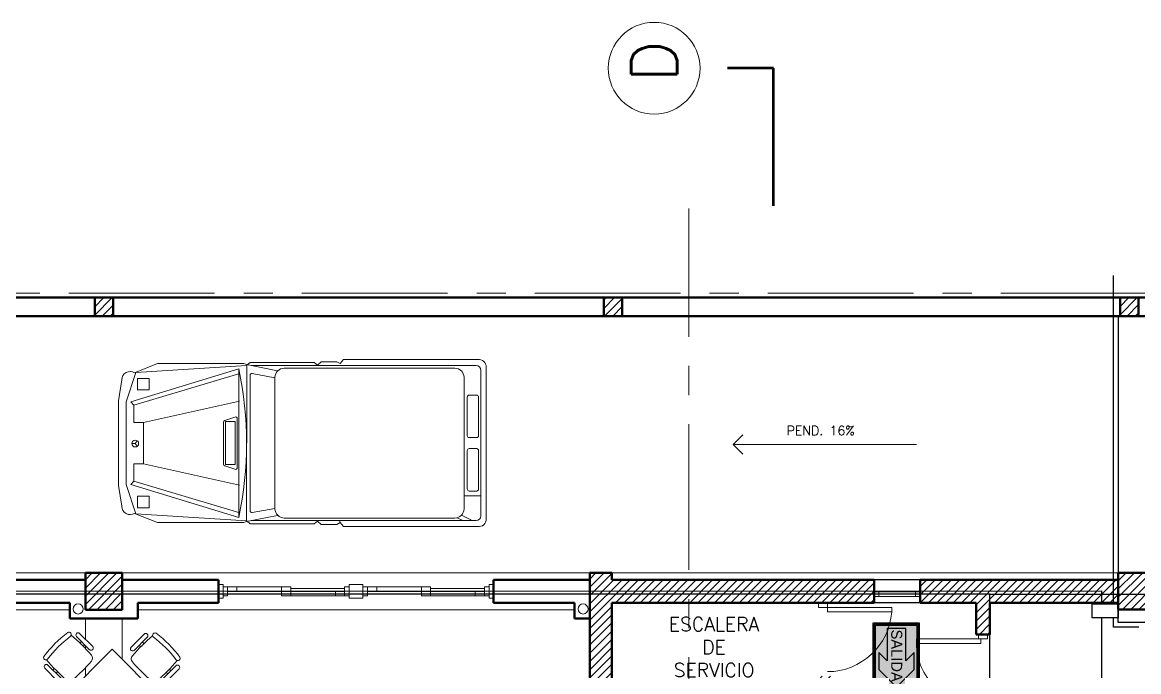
# Model space of a CAD drawing. Extents: x 1009 to 1343, y -172900 to 201.
# Drawn here: x 1029.41 to 1041.58, y 139.71 to 146.79 of the extents above; entities that cross this region are included whole.
import ezdxf

# ---------------------------------------------------------------- set-up
doc = ezdxf.new("R2010")
doc.units = 0
doc.header["$LTSCALE"] = 0.5
doc.linetypes.add('CENTER', pattern=[50.8, 31.75, -6.35, 6.35, -6.35])
doc.linetypes.add('TRAZOS2', pattern=[0.375, 0.25, -0.125])
doc.layers.get('0').update_dxf_attribs({"linetype": 'CONTINUOUS'})
for name, color, linetype in [('BRIGADAS', 8, 'TRAZOS2'), ('Cableado', 100, 'CONTINUOUS'), ('Electricidad', 50, 'CONTINUOUS'), ('MARCO_FONDO_NEGRO', 7, 'CONTINUOUS'), ('SEÑAL_FONDO_FIGURAS', 254, 'CONTINUOUS'), ('SEÑAL_FONDO_NEGRO', 7, 'CONTINUOUS'), ('SEÑAL_FONDO_VERDE', 86, 'CONTINUOUS')]:
    doc.layers.add(name, color=color, linetype=linetype)
for name, color, linetype, lineweight in [('Carpintería', 55, 'CONTINUOUS', 20), ('Detalles 01', 8, 'CONTINUOUS', 9), ('Equipamiento movil', 33, 'CONTINUOUS', 9), ('Muros corte', 7, 'CONTINUOUS', 40), ('Muros vista', 253, 'CONTINUOUS', 25), ('Pisos', 252, 'CONTINUOUS', 18), ('Punta 01', 6, 'CONTINUOUS', 9), ('Punta 015', 64, 'CONTINUOUS', 13), ('Punta 02', 11, 'CONTINUOUS', 20), ('Punta 05', 52, 'CONTINUOUS', 50), ('Tratamiento pisos', 251, 'CONTINUOUS', 9), ('Vehículos', 155, 'CONTINUOUS', 13)]:
    doc.layers.add(name, color=color, linetype=linetype, lineweight=lineweight)
doc.styles.add('franklin gothic medium', font='framd.ttf')
doc.styles.add('Texto 1 mm', font='simplex.shx', dxfattribs={"height": 0.1})
doc.styles.add('Texto 1.5 mm', font='simplex.shx', dxfattribs={"height": 0.15})
doc.styles.add('Texto 5 mm', font='simplex.shx', dxfattribs={"height": 0.5})
pattern_1 = [(45, (0.45051, 12.58081), (-0.0449012806, 0.0449012806), [])]
pattern_2 = [(45, (0.52796, 11.5044), (-0.0449012806, 0.0449012806), [])]

# ---------------------------------------------------------------- blocks, each defined once
blk = doc.blocks.new('A$C30F00F99')
for p, q in [((0.065, 1.448), (0.065, 3.9)), ((1.704, 3.95), (0.115, 3.95)), ((1.754, 1.448), (1.754, 3.9)), ((0.093, 3.668), (0.093, 1.807)), ((1.626, 3.768), (0.193, 3.768)), ((1.726, 3.668), (1.726, 1.807)), ((0.122, 1.736), (0.054, 1.395)), ((0.198, 1.707), (0.152, 1.458)), ((1.626, 1.707), (0.193, 1.707)), ((1.621, 1.707), (1.667, 1.458)), ((1.697, 1.736), (1.765, 1.395)), ((1.765, 1.395), (0.056, 1.399)), ((1.647, 1.435), (0.172, 1.435)), ((0.495, 0.168), (0.152, 1.323)), ((1.144, 1.274), (0.676, 1.274)), ((0.676, 1.274), (0.676, 1.166)), ((1.134, 0.274), (1.367, 1.319)), ((1.144, 1.166), (1.144, 1.274)), ((1.326, 0.168), (1.669, 1.323)), ((1.72, 1.313), (1.36, 0.134)), ((0.676, 1.166), (1.144, 1.166)), ((0.33, 0.336), (0.205, 0.336)), ((0.205, 0.336), (0.205, 0.209)), ((0.33, 0.209), (0.33, 0.336)), ((1.134, 0.274), (0.687, 0.274)), ((1.134, 0.168), (1.134, 0.274)), ((1.489, 0.209), (1.489, 0.336)), ((1.489, 0.336), (1.614, 0.336)), ((1.614, 0.336), (1.614, 0.209)), ((0.205, 0.209), (0.33, 0.209)), ((0.915, 0.184), (0.885, 0.206)), ((0.915, 0.184), (0.944, 0.206)), ((0.915, 0.148), (0.915, 0.184)), ((1.326, 0.168), (1.134, 0.168)), ((1.36, 0.134), (1.326, 0.168)), ((1.614, 0.209), (1.489, 0.209))]:
    blk.add_line(p, q)
for points in [[(0, 3.918), (0, 2.454), (0.044, 2.417), (0.023, 2.383), (0.023, 2.211), (0.06, 2.172), (0.031, 2.135), (0.031, 1.436), (0.058, 1.402), (0.043, 1.368), (0.043, 0.425), (0.145, 0.177, 0.590762), (0.221, 0.036), (0.448, 0), (1.372, 0), (1.598, 0.036, 0.590762), (1.675, 0.177), (1.776, 0.425), (1.776, 1.368), (1.762, 1.402), (1.789, 1.436), (1.789, 2.135), (1.76, 2.172), (1.796, 2.211), (1.796, 2.383), (1.775, 2.417), (1.819, 2.454), (1.819, 3.918, 0.468554), (1.737, 4.009), (0.082, 4.009, 0.468554)], [(0.387, 3.906, -0.414214), (0.407, 3.926), (0.83, 3.926, -0.414214), (0.85, 3.906), (0.85, 3.823, -0.414214), (0.83, 3.803), (0.407, 3.803, -0.414214), (0.387, 3.823)], [(1.432, 3.906, 0.414214), (1.412, 3.926), (0.99, 3.926, 0.414214), (0.97, 3.906), (0.97, 3.823, 0.414214), (0.99, 3.803), (1.412, 3.803, 0.414214), (1.432, 3.823)], [(0.645, 1.295), (0.841, 1.295), (0.98, 1.295), (1.176, 1.295, -0.515671), (1.195, 1.269), (1.157, 1.159, -0.319548), (1.138, 1.145), (0.962, 1.145), (0.859, 1.145), (0.683, 1.145, -0.319548), (0.664, 1.159), (0.626, 1.269, -0.515671)]]:
    blk.add_lwpolyline(points, format="xyb", close=True)
for points in [[(1.485, 3.768), (1.485, 3.95)], [(1.695, 3.74), (1.754, 3.855)], [(1.754, 3.688), (1.754, 3.756), (1.723, 3.692)], [(1.754, 2.412), (1.775, 2.417)], [(0.064, 1.395), (0.141, 0.189), (0.461, 0.086)], [(1.757, 1.395), (1.68, 0.189), (1.36, 0.086)], [(0.101, 1.313), (0.461, 0.134), (0.495, 0.168), (0.687, 0.168), (0.687, 0.274), (0.454, 1.319)], [(1.72, 1.313), (0.101, 1.313)], [(1.36, 0.086), (0.461, 0.086)]]:
    blk.add_lwpolyline(points)
blk.add_lwpolyline([(1.72, 1.313, 0.103517), (0.101, 1.313, -1.887166)], format="xyb")
blk.add_circle((0.915, 0.184), 0.0367)
for centre, radius, start, end in [((0.115, 3.9), 0.05, 90, 180), ((1.704, 3.9), 0.05, 0, 90), ((0.193, 3.668), 0.1, 90, 180), ((1.626, 3.668), 0.1, 0, 90), ((0.193, 1.807), 0.1, 180, 270), ((1.626, 1.807), 0.1, 270, 0), ((0.172, 1.455), 0.02, 169.5085, 270), ((1.647, 1.455), 0.02, 270, 10.4915)]:
    blk.add_arc(centre, radius, start, end)
blk = doc.blocks.new('Mesa con sillas')
at = {"layer": 'Equipamiento movil'}
for p, q in [((-0.394, 0.665), (-0.251, 0.523)), ((-0.217, 0.557), (-0.359, 0.7)), ((-0.34, 0.612), (-0.357, 0.595)), ((0.362, 0.708), (0.22, 0.565)), ((0.254, 0.531), (0.397, 0.674)), ((0.36, 0.604), (0.343, 0.62)), ((-0.574, -0.028), (-0.001, 0.545)), ((-0.305, 0.576), (-0.321, 0.56)), ((-0.001, 0.545), (0.572, -0.028)), ((0.324, 0.568), (0.307, 0.584)), ((-0.739, 0.32), (-0.596, 0.178)), ((-0.562, 0.212), (-0.705, 0.354)), ((-0.635, 0.317), (-0.651, 0.301)), ((-0.599, 0.282), (-0.615, 0.265)), ((0.708, 0.363), (0.565, 0.22)), ((0.599, 0.186), (0.742, 0.328)), ((0.618, 0.273), (0.602, 0.29)), ((0.654, 0.309), (0.638, 0.326)), ((-0.001, -0.6), (-0.574, -0.028)), ((0.572, -0.028), (-0.001, -0.6)), ((-0.604, -0.241), (-0.746, -0.384)), ((-0.712, -0.418), (-0.569, -0.276)), ((-0.659, -0.365), (-0.642, -0.381)), ((-0.623, -0.329), (-0.607, -0.345)), ((0.55, -0.285), (0.692, -0.428)), ((0.726, -0.394), (0.584, -0.251)), ((0.587, -0.355), (0.603, -0.339)), ((0.622, -0.391), (0.639, -0.375)), ((-0.258, -0.586), (-0.401, -0.729)), ((0.381, -0.739), (0.239, -0.596)), ((0.733, -0.527), (0.734, -0.527)), ((-0.367, -0.763), (-0.224, -0.621)), ((-0.364, -0.659), (-0.348, -0.676)), ((-0.328, -0.624), (-0.312, -0.64)), ((0.204, -0.631), (0.347, -0.773)), ((0.292, -0.65), (0.308, -0.634)), ((0.328, -0.685), (0.344, -0.669))]:
    blk.add_line(p, q, dxfattribs=at)
for centre, radius, start, end in [((0.321, -0.36), 1.342, 127.131, 142.869), ((0.321, -0.36), 1.291, 127.131, 142.869), ((-0.477, 0.687), 0.0255, 315.6251, 118.6369), ((-1.736, -0.837), 1.988, 40.8183, 49.7755), ((-0.377, 0.683), 0.0242, 45, 225), ((1.739, -0.828), 1.988, 130.2245, 139.1817), ((0.38, 0.691), 0.0242, 315, 135), ((0.48, 0.695), 0.0255, 61.3631, 224.3749), ((-0.318, -0.352), 1.291, 37.131, 52.869), ((-0.318, -0.352), 1.342, 37.131, 52.869), ((-0.234, 0.54), 0.0242, 225, 45), ((0.237, 0.548), 0.0242, 135, 315), ((-0.726, 0.437), 0.0255, 151.3631, 314.3749), ((0.797, 1.696), 1.988, 220.2245, 229.1817), ((-1.736, 1.696), 1.988, 310.8183, 319.1817), ((-0.269, 0.43), 0.0505, 319.1817, 40.8183), ((0.272, 0.438), 0.0505, 139.1817, 220.8183), ((1.739, 1.705), 1.988, 220.8183, 229.1817), ((-0.794, 1.705), 1.988, 310.8183, 319.7755), ((0.725, 0.345), 0.0242, 315, 135), ((0.729, 0.446), 0.0255, 225.6251, 28.6369), ((-0.722, 0.337), 0.0242, 45, 225), ((-0.579, 0.195), 0.0242, 225, 45), ((-0.469, 0.23), 0.0505, 229.1817, 310.8183), ((0.472, 0.238), 0.0505, 229.1817, 310.8183), ((0.582, 0.203), 0.0242, 135, 315), ((-0.587, -0.258), 0.0242, 315, 135), ((-0.477, -0.294), 0.0505, 49.1817, 130.8183), ((0.79, -1.76), 1.988, 130.8183, 139.7755), ((-1.743, -1.76), 1.988, 40.8183, 49.1817), ((1.723, -1.77), 1.988, 130.8183, 139.1817), ((0.457, -0.304), 0.0505, 49.1817, 130.8183), ((-0.81, -1.77), 1.988, 40.2245, 49.1817), ((0.567, -0.268), 0.0242, 45, 225), ((-0.734, -0.501), 0.0255, 45.6251, 208.6369), ((-0.729, -0.401), 0.0242, 135, 315), ((0.317, 0.3), 1.296, 217.1584, 232.8416), ((-0.277, -0.494), 0.0505, 319.1817, 40.8183), ((0.257, -0.503), 0.0505, 139.1817, 220.8183), ((0.709, -0.411), 0.0242, 225, 45), ((0.714, -0.511), 0.0255, 331.3631, 134.3749), ((0.314, 0.296), 1.342, 217.131, 232.869), ((-1.743, 0.773), 1.988, 310.2245, 319.1817), ((-0.241, -0.604), 0.0242, 315, 135), ((0.222, -0.613), 0.0242, 45, 225), ((1.723, 0.763), 1.988, 220.8183, 229.7755), ((-0.333, 0.287), 1.291, 307.131, 322.869), ((-0.333, 0.287), 1.342, 307.131, 322.869), ((-0.384, -0.746), 0.0242, 135, 315), ((-0.484, -0.751), 0.0255, 241.3631, 44.3749), ((0.364, -0.756), 0.0242, 225, 45), ((0.464, -0.761), 0.0255, 135.6251, 298.6369)]:
    blk.add_arc(centre, radius, start, end, dxfattribs=at)
blk = doc.blocks.new('A$C4F586106')
at = {"layer": 'SEÑAL_FONDO_FIGURAS'}
h = blk.add_hatch(color=256, dxfattribs=at)
h.paths.add_polyline_path([(1.092, 0.238), (0.029, 0.238), (0.029, 1.85), (1.092, 1.85)])
h.paths.add_polyline_path([(1.063, 1.821), (0.058, 1.821), (0.058, 0.267), (1.063, 0.267)], flags=16)
h.paths.add_polyline_path([(0.807, 1.55), (0.807, 0.438), (0.287, 0.438), (0.287, 1.55)], flags=8)
blk.add_hatch(color=256, dxfattribs=at).paths.add_polyline_path([(0.553, 1.768), (0.126, 1.339), (0.126, 0.925), (0.327, 1.132), (0.327, 0.349), (0.553, 0.349), (0.778, 0.349), (0.778, 1.132), (0.979, 0.925), (0.979, 1.339)])
at = {"layer": 'SEÑAL_FONDO_VERDE'}
h = blk.add_hatch(color=256, dxfattribs=at)
h.paths.add_polyline_path([(0.058, 0.267), (0.058, 1.821), (1.063, 1.821), (1.063, 0.267)])
h.paths.add_polyline_path([(0.327, 0.349), (0.553, 0.349), (0.778, 0.349), (0.778, 1.132), (0.979, 0.925), (0.979, 1.339), (0.553, 1.768), (0.126, 1.339), (0.126, 0.925), (0.327, 1.132)], flags=16)
at = {"layer": 'MARCO_FONDO_NEGRO'}
blk.add_lwpolyline([(1.121, 1.879), (1.121, 0.209), (0, 0.209), (0, 1.879)], close=True, dxfattribs=at)
at = {"layer": 'SEÑAL_FONDO_FIGURAS'}
blk.add_lwpolyline([(1.092, 1.85), (0.029, 1.85), (0.029, 0.238), (1.092, 0.238)], close=True, dxfattribs=at)
at = {"layer": 'SEÑAL_FONDO_NEGRO'}
blk.add_lwpolyline([(1.063, 1.821), (1.063, 0.267), (0.058, 0.267), (0.058, 1.821)], close=True, dxfattribs=at)
at = {"layer": 'SEÑAL_FONDO_VERDE'}
for points in [[(1.063, 1.821), (1.063, 0.267), (0.058, 0.267), (0.058, 1.821)], [(0.553, 0.349), (0.778, 0.349), (0.778, 1.132), (0.979, 0.925), (0.979, 1.339), (0.553, 1.768), (0.126, 1.339), (0.126, 0.925), (0.327, 1.132), (0.327, 0.349)], [(0.553, 0.349), (0.778, 0.349), (0.778, 1.132), (0.979, 0.925), (0.979, 1.339), (0.553, 1.768), (0.126, 1.339), (0.126, 0.925), (0.327, 1.132), (0.327, 0.349)]]:
    blk.add_lwpolyline(points, close=True, dxfattribs=at)
at = {"layer": 'SEÑAL_FONDO_VERDE', "style": 'franklin gothic medium'}
blk.add_text('SALIDA', height=0.2658, rotation=90, dxfattribs=at).set_placement((0.681, 0.372))

msp = doc.modelspace()

# ---------------------------------------------------------------- hatches: boundary and pattern name
at = {"layer": 'Detalles 01'}
h = msp.add_hatch(dxfattribs=at)
h.set_pattern_fill('ANSI31', color=256, scale=0.02, style=0)
h.set_pattern_definition(pattern_2)
h.paths.add_polyline_path([(1030.396, 143.786), (1030.196, 143.786), (1030.196, 143.586), (1030.396, 143.586)])
h = msp.add_hatch(dxfattribs=at)
h.set_pattern_fill('ANSI31', color=256, scale=0.02, style=0)
h.set_pattern_definition(pattern_2)
h.paths.add_polyline_path([(1035.746, 143.786), (1035.746, 143.586), (1035.946, 143.586), (1035.946, 143.786)])
h = msp.add_hatch(dxfattribs=at)
h.set_pattern_fill('ANSI31', color=256, scale=0.02, style=0)
h.set_pattern_definition([(45, (0.65796, 11.5044), (-0.0449012806, 0.0449012806), [])])
h.paths.add_polyline_path([(1041.576, 143.786), (1041.376, 143.786), (1041.376, 143.586), (1041.576, 143.586)])
h = msp.add_hatch(dxfattribs=at)
h.set_pattern_fill('ANSI31', color=256, scale=0.02, style=0)
h.set_pattern_definition(pattern_2)
h.paths.add_polyline_path([(1030.096, 140.386), (1030.496, 140.386), (1030.496, 140.786), (1030.096, 140.786)])
h = msp.add_hatch(dxfattribs=at)
h.set_pattern_fill('ANSI31,_O', color=256, scale=0.02)
h.set_pattern_definition(pattern_1)
h.paths.add_polyline_path([(1038.696, 140.461), (1038.696, 140.711), (1037.596, 140.711), (1037.596, 140.461)])
h.paths.add_polyline_path([(1035.836, 140.711), (1035.836, 140.786), (1035.596, 140.786), (1035.596, 135.786), (1037.596, 135.786), (1037.596, 135.936), (1035.836, 135.936), (1035.836, 140.461), (1037.596, 140.461), (1037.596, 140.711)])
h.paths.add_polyline_path([(1038.236, 139.661), (1038.086, 139.661), (1038.086, 135.936), (1037.596, 135.936), (1037.596, 135.786), (1038.236, 135.786)])
h = msp.add_hatch(dxfattribs=at)
h.set_pattern_fill('ANSI31', color=256, scale=0.02, style=0)
h.set_pattern_definition(pattern_1)
h.paths.add_polyline_path([(1041.356, 135.936), (1039.956, 135.936), (1039.956, 136.28), (1039.806, 136.28), (1039.806, 135.786), (1041.596, 135.786), (1041.596, 139.088), (1041.356, 139.088), (1041.356, 140.711), (1039.196, 140.711), (1039.196, 140.461), (1039.806, 140.461), (1039.806, 140.117), (1039.956, 140.117), (1039.956, 140.461), (1041.356, 140.461)])
h.paths.add_polyline_path([(1039.956, 139.317), (1039.806, 139.317), (1039.806, 138.598), (1039.956, 138.598)], flags=17)
h = msp.add_hatch(dxfattribs=at)
h.set_pattern_fill('ANSI31', color=256, scale=0.02, style=0)
h.set_pattern_definition([(45, (-4.81204, 11.507786), (-0.0449012806, 0.0449012806), [])])
h.paths.add_polyline_path([(1041.756, 140.789), (1041.356, 140.789), (1041.356, 140.389), (1041.756, 140.389)])

# ---------------------------------------------------------------- linework, layer by layer
at = {"layer": 'Cableado'}
for p, q in [((1041.303, 140.451), (1041.303, 144.026)), ((1022.139, 140.587), (1041.175, 140.591)), ((1041.175, 140.591), (1041.175, 140.451)), ((1041.356, 140.245), (1041.356, 140.461)), ((1041.175, 140.299), (1041.175, 139.042)), ((1041.303, 140.196), (1041.303, 140.299)), ((1041.693, 140.245), (1041.356, 140.245)), ((1041.581, 140.196), (1041.303, 140.196))]:
    msp.add_line(p, q, dxfattribs=at)
msp.add_lwpolyline([(1041.073, 140.451), (1041.356, 140.451), (1041.356, 140.299), (1041.073, 140.299)], close=True, dxfattribs=at)
at = {"layer": 'Carpintería'}
for p, q in [((1031.596, 140.661), (1031.546, 140.661)), ((1031.596, 140.661), (1031.596, 140.511)), ((1031.596, 140.636), (1031.646, 140.636)), ((1031.646, 140.636), (1031.646, 140.536)), ((1032.334, 140.636), (1031.646, 140.636)), ((1032.921, 140.586), (1031.646, 140.586)), ((1031.746, 140.636), (1031.746, 140.586)), ((1032.234, 140.636), (1032.234, 140.536)), ((1032.334, 140.636), (1032.334, 140.536)), ((1032.821, 140.586), (1032.821, 140.536)), ((1032.971, 140.636), (1032.921, 140.636)), ((1032.921, 140.536), (1032.921, 140.636)), ((1033.121, 140.661), (1032.971, 140.661)), ((1032.971, 140.661), (1032.971, 140.511)), ((1033.121, 140.661), (1033.121, 140.511)), ((1033.121, 140.636), (1033.171, 140.636)), ((1033.171, 140.636), (1033.171, 140.536)), ((1033.859, 140.636), (1033.171, 140.636)), ((1034.446, 140.586), (1033.171, 140.586)), ((1033.271, 140.636), (1033.271, 140.586)), ((1033.759, 140.636), (1033.759, 140.536)), ((1033.859, 140.636), (1033.859, 140.536)), ((1034.346, 140.586), (1034.346, 140.536)), ((1034.446, 140.636), (1034.446, 140.536)), ((1034.496, 140.636), (1034.446, 140.636)), ((1034.496, 140.661), (1034.496, 140.511)), ((1034.496, 140.661), (1034.546, 140.661)), ((1039.196, 140.581), (1038.696, 140.581)), ((1038.746, 140.581), (1038.746, 140.531)), ((1039.146, 140.581), (1039.146, 140.531)), ((1031.596, 140.511), (1031.546, 140.511)), ((1031.596, 140.536), (1031.646, 140.536)), ((1032.234, 140.536), (1032.921, 140.536)), ((1032.971, 140.536), (1032.921, 140.536)), ((1033.121, 140.511), (1032.971, 140.511)), ((1033.171, 140.536), (1033.121, 140.536)), ((1033.759, 140.536), (1034.446, 140.536)), ((1034.496, 140.536), (1034.446, 140.536)), ((1034.496, 140.511), (1034.546, 140.511)), ((1038.086, 140.411), (1038.086, 140.461)), ((1038.186, 140.411), (1038.186, 140.461)), ((1039.196, 140.531), (1038.696, 140.531)), ((1038.086, 140.411), (1038.186, 140.411)), ((1038.186, 140.411), (1038.886, 140.411)), ((1038.186, 140.361), (1038.186, 140.411)), ((1038.886, 140.361), (1038.186, 140.361)), ((1038.886, 140.411), (1038.886, 140.361)), ((1039.831, 140.067), (1039.831, 140.117)), ((1039.931, 140.067), (1039.931, 140.117)), ((1039.856, 140.067), (1039.156, 140.067)), ((1039.156, 140.017), (1039.156, 140.067)), ((1039.856, 140.017), (1039.156, 140.017)), ((1039.931, 140.067), (1039.831, 140.067)), ((1039.856, 140.017), (1039.856, 140.067))]:
    msp.add_line(p, q, dxfattribs=at)
at = {"layer": 'Detalles 01', "linetype": 'CENTER', "ltscale": 0.1}
for p, q in [((1036.674, 128.12), (1036.674, 144.758)), ((1022.296, 143.836), (1064.346, 143.836))]:
    msp.add_line(p, q, dxfattribs=at)
at = {"layer": 'Detalles 01'}
for p, q in [((1037.157, 142.186), (1037.263, 142.292)), ((1037.157, 142.186), (1039.157, 142.186)), ((1037.157, 142.186), (1037.263, 142.08)), ((1032.334, 140.616), (1032.921, 140.616)), ((1033.859, 140.616), (1034.446, 140.616)), ((1031.646, 140.556), (1032.234, 140.556)), ((1033.171, 140.556), (1033.759, 140.556))]:
    msp.add_line(p, q, dxfattribs=at)
for centre in [(1030.016, 140.394), (1035.521, 140.394)]:
    msp.add_circle(centre, 0.055, dxfattribs=at)
for centre, radius, start, end in [((1038.185, 140.414), 0.703, 270.1171, 355.6407), ((1039.807, 140.017), 0.65, 180, 272.1618)]:
    msp.add_arc(centre, radius, start, end, dxfattribs=at)
at = {"layer": 'Electricidad'}
for p, q in [((1039.956, 140.554), (1022.139, 140.554)), ((1039.956, 139.288), (1039.956, 140.554)), ((1039.956, 140.554), (1048.201, 140.554))]:
    msp.add_line(p, q, dxfattribs=at)
at = {"layer": 'Muros corte'}
for p, q in [((1022.296, 143.786), (1064.296, 143.786)), ((1030.196, 143.586), (1030.196, 143.786)), ((1030.396, 143.586), (1030.396, 143.786)), ((1035.746, 143.586), (1035.746, 143.786)), ((1035.946, 143.586), (1035.946, 143.786)), ((1041.376, 143.586), (1041.376, 143.786)), ((1041.576, 143.586), (1041.576, 143.786)), ((1022.296, 143.586), (1064.296, 143.586)), ((1030.096, 140.711), (1029.046, 140.711)), ((1030.496, 140.786), (1030.096, 140.786)), ((1030.096, 140.386), (1030.096, 140.786)), ((1030.496, 140.786), (1030.496, 140.386)), ((1031.546, 140.711), (1030.496, 140.711)), ((1031.546, 140.711), (1031.546, 140.461)), ((1035.596, 140.711), (1034.546, 140.711)), ((1034.546, 140.711), (1034.546, 140.461)), ((1035.596, 135.786), (1035.596, 140.786)), ((1035.596, 140.786), (1035.836, 140.786)), ((1035.836, 140.786), (1035.836, 140.711)), ((1035.836, 140.711), (1038.696, 140.711)), ((1038.696, 140.711), (1038.696, 140.461)), ((1039.196, 140.711), (1039.196, 140.461)), ((1039.196, 140.711), (1041.356, 140.711)), ((1041.356, 140.786), (1041.356, 140.389)), ((1029.926, 140.461), (1029.046, 140.461)), ((1029.926, 140.461), (1029.926, 140.291)), ((1031.546, 140.461), (1030.666, 140.461)), ((1030.666, 140.461), (1030.666, 140.291)), ((1035.426, 140.461), (1034.546, 140.461)), ((1035.426, 140.291), (1035.426, 140.461)), ((1035.836, 140.461), (1038.696, 140.461)), ((1035.836, 140.461), (1035.836, 135.936)), ((1039.196, 140.461), (1039.806, 140.461)), ((1039.806, 140.117), (1039.806, 140.461)), ((1039.956, 140.461), (1041.356, 140.461)), ((1039.956, 140.117), (1039.956, 140.461)), ((1030.496, 140.386), (1030.096, 140.386)), ((1041.356, 140.388), (1041.766, 140.388)), ((1030.666, 140.291), (1029.926, 140.291)), ((1035.596, 140.291), (1035.426, 140.291)), ((1039.956, 140.117), (1039.806, 140.117))]:
    msp.add_line(p, q, dxfattribs=at)
at = {"layer": 'Muros corte', "color": 0}
msp.add_line((1041.766, 140.786), (1041.356, 140.786), dxfattribs=at)
at = {"layer": 'Muros vista'}
for p, q in [((1041.356, 143.586), (1041.356, 140.786)), ((1039.196, 140.711), (1038.696, 140.711)), ((1039.196, 140.461), (1038.696, 140.461))]:
    msp.add_line(p, q, dxfattribs=at)
at = {"layer": 'Pisos'}
for p, q in [((1030.096, 140.786), (1024.996, 140.786)), ((1035.596, 140.786), (1030.496, 140.786)), ((1041.356, 140.786), (1035.836, 140.786))]:
    msp.add_line(p, q, dxfattribs=at)
at = {"layer": 'Punta 02'}
msp.add_circle((1036.296, 146.286), 0.5, dxfattribs=at)
at = {"layer": 'Punta 05'}
for p, q in [((1037.596, 146.286), (1037.096, 146.286)), ((1037.596, 144.786), (1037.596, 146.286))]:
    msp.add_line(p, q, dxfattribs=at)
at = {"layer": 'Tratamiento pisos'}
for p, q in [((1029.926, 140.386), (1024.996, 140.386)), ((1030.666, 140.386), (1035.426, 140.386)), ((1030.096, 140.291), (1030.096, 140.063)), ((1030.496, 140.291), (1030.496, 139.847)), ((1030.096, 139.994), (1030.096, 139.961)), ((1030.096, 139.753), (1030.096, 139.662))]:
    msp.add_line(p, q, dxfattribs=at)

# ---------------------------------------------------------------- block references
at = {"layer": 'BRIGADAS', "xscale": 0.4499999999998181, "yscale": 0.4499999999998181, "zscale": 0.4499999999998181, "rotation": 179.9999999999689}
msp.add_blockref('A$C4F586106', (1039.187, 140.337), dxfattribs=at)
at = {"layer": 'Equipamiento movil', "rotation": 270}
msp.add_blockref('Mesa con sillas', (1030.416, 139.381), dxfattribs=at)
at = {"layer": 'Vehículos', "linetype": 'Continuous', "rotation": 270}
msp.add_blockref('A$C30F00F99', (1030.455, 143.111), dxfattribs=at)

# ---------------------------------------------------------------- texts
at = {"layer": 'Punta 01', "insert": (1037.741, 142.388), "char_height": 0.1, "width": 0.8276, "attachment_point": 1, "style": 'Texto 1 mm'}
msp.add_mtext('PEND. 16%', dxfattribs=at)
at = {"layer": 'Punta 015', "insert": (1036.949, 140.303), "char_height": 0.15, "width": 1.23789, "attachment_point": 2, "style": 'Texto 1.5 mm'}
msp.add_mtext('ESCALERA DE SERVICIO', dxfattribs=at)
at = {"layer": 'Punta 05', "insert": (1036.547, 146.136), "char_height": 0.5, "width": 0.3999, "attachment_point": 7, "rotation": 90, "style": 'Texto 5 mm'}
msp.add_mtext('D', dxfattribs=at)

doc.saveas('drawing.dxf')
